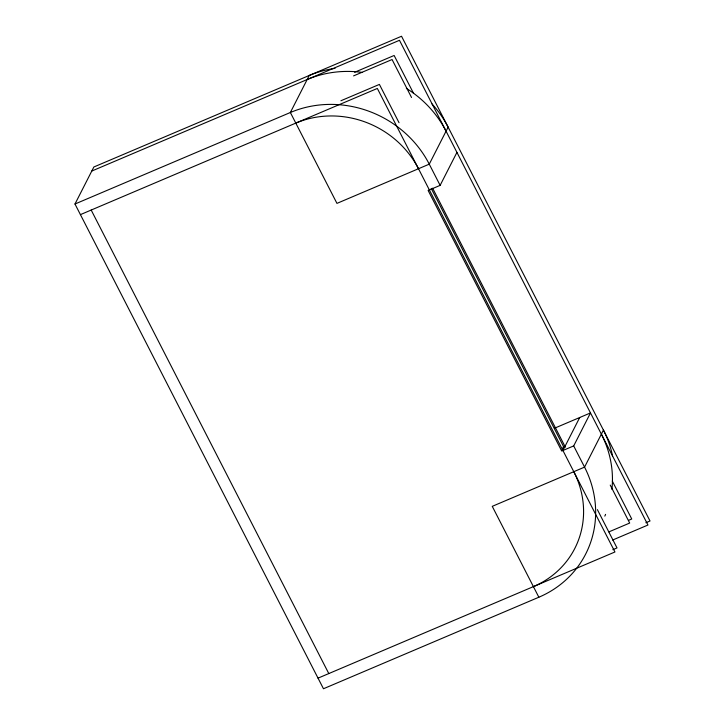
<?xml version="1.0" encoding="UTF-8"?>
<svg xmlns="http://www.w3.org/2000/svg" width="725" height="725" viewBox="0 0 725 725"><rect width="100%" height="100%" fill="white"/><g stroke="black" fill="none" stroke-linecap="round" stroke-linejoin="round"><path stroke-width="1.09" d="M612.607 456.233A104.898 97.395 27 0 0 603.427 430.097L584.558 467.118A104.898 97.395 27 0 1 538.847 597.228L323.468 688.75L74.983 204.015L93.851 166.995L401.532 36.25L650.017 520.985L645.857 522.743M554.752 428.122L590.494 412.933L573.692 445.911L561.694 451.013L428.131 190.467L440.129 185.364L456.931 152.395M562.102 450.198L563.751 446.962L431.23 188.427M562.917 450.488L579.719 417.509M91.785 171.046L399.475 40.301L647.951 525.027L612.607 540.053M354.597 72.282L394.137 55.481L413.594 93.434M353.573 75.889L392.071 59.532L411.528 97.485M74.983 204.015L290.362 112.502L309.231 75.472A104.898 97.395 27 0 1 335.041 68.377M340.904 100.766L379.402 84.408L399.031 122.697M80.421 214.627L377.335 88.45L614.945 551.979L318.03 678.147M562.899 447.325L564.983 446.437M628.629 520.332L631.747 519L612.29 481.047M608.873 531.896L629.681 523.051L610.232 485.097M612.842 549.695L617.011 547.928L597.382 509.639M440.129 185.364L429.263 164.158A104.898 97.395 27 0 0 290.362 112.502L336.953 203.381L429.263 164.158L448.123 127.138A104.898 97.395 27 0 0 432.009 103.938M573.692 445.911L584.558 467.118L492.257 506.34L538.847 597.228M432.608 188.192L565.355 447.162M91.187 210.051L328.797 673.57M307.164 79.523A104.898 97.395 27 0 1 362.264 72.418M406.381 88.377A104.898 97.395 27 0 1 446.065 131.189M295.8 123.105A92.664 86.03 27 0 1 418.488 168.735M601.36 434.139A104.898 97.395 27 0 1 611.918 489.33M605.565 514.369A104.898 97.395 27 0 1 604.822 516.127M573.792 471.694A92.664 86.03 27 0 1 533.41 586.625"/></g></svg>
